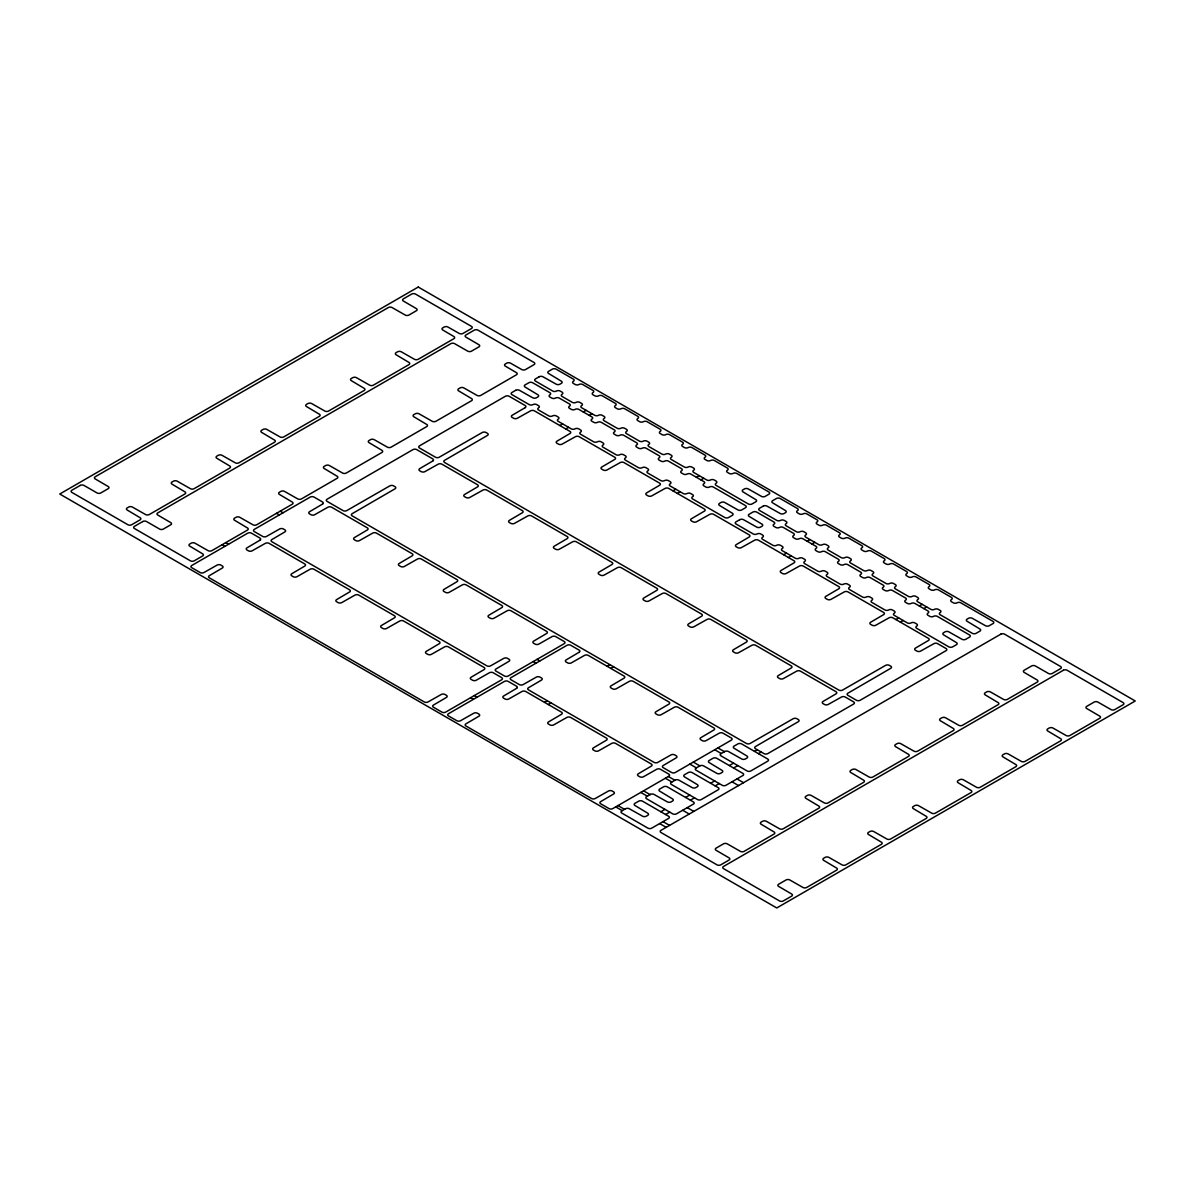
<?xml version="1.0" encoding="UTF-8"?>
<svg xmlns="http://www.w3.org/2000/svg" width="1195" height="1195" viewBox="0 0 1195 1195"><rect width="100%" height="100%" fill="white"/><g stroke="black" fill="none" stroke-linecap="round" stroke-linejoin="round"><path stroke-width="1.5" d="M559.813 425.525L562.621 423.896M583.279 411.961L586.118 410.333M565.773 428.96L568.596 427.332M589.255 415.412L592.078 413.769M672.949 490.846L675.772 489.218M696.431 477.283L699.254 475.655M677.431 493.43L680.239 491.802M700.897 479.867L703.736 478.239M783.621 554.734L786.444 553.106M807.103 541.186L809.941 539.557M788.461 557.527L791.284 555.899M811.943 543.979L814.766 542.336M544.532 702.376L547.325 700.763M607.075 666.257L609.883 664.644M548.266 704.527L551.059 702.914M610.809 668.423L613.618 666.795M895.877 619.548L898.685 617.92M919.343 605.985L922.181 604.356M900.358 622.132L903.181 620.504M923.84 608.584L926.663 606.94M699.837 765.875L696.073 768.056A2.644 1.524 0 0 0 696.073 770.207L722.213 785.294A2.644 1.524 0 0 0 725.948 785.294L742.872 775.525A2.644 1.524 0 0 0 742.872 773.374L716.731 758.287A2.644 1.524 0 0 0 712.997 758.287L709.218 760.453A2.644 1.524 0 0 0 709.173 762.589L722.049 770.357A2.644 1.524 0 0 1 722.004 772.478L720.54 773.329A2.644 1.524 0 0 1 716.836 773.344L703.541 765.861A2.644 1.524 0 0 0 699.837 765.875L693.309 762.096M729.428 765.502L733.551 763.127M754.538 751.401L757.346 749.773M733.67 767.967L737.793 765.577M758.452 753.657L761.26 752.043M660.835 811.749L664.958 809.374M685.616 797.438L689.739 795.063M710.607 783.263L714.744 780.888M665.6 814.512L669.738 812.122M690.381 800.202L694.519 797.812M715.163 785.892L719.3 783.517M717.896 747.906L724.439 751.67M714.715 749.743L721.257 753.507M280.257 511.161L283.066 512.774M537.003 659.386L539.796 660.999M736.986 778.916L743.529 782.695M276.523 513.312L279.331 514.926M533.269 661.537L536.062 663.15M732.012 781.799L738.555 785.563M689.844 764.098L696.371 767.877M668.378 776.496L674.906 780.275M665.376 778.229L671.904 782.008M687.259 807.641L693.787 811.405M225.75 542.62L228.559 544.233M682.689 810.27L689.231 814.049M222.016 544.771L224.824 546.399M643.552 790.821L650.08 794.6M474.31 695.565L477.119 697.193M640.789 792.419L647.332 796.199M470.576 697.731L473.384 699.344M663.031 821.622L669.558 825.401M659.64 823.579L666.183 827.343M618.009 805.579L624.537 809.344M615.724 806.894L622.266 810.658M259.942 540.2L246.962 547.848A2.644 1.524 0 0 0 246.992 549.984L248.411 550.82A2.644 1.524 0 0 0 252.13 550.82L265.365 543.337A2.644 1.524 0 0 1 269.069 543.337L304.755 563.935A2.644 1.524 0 0 1 304.77 566.086L291.789 573.719A2.644 1.524 0 0 0 291.804 575.87L293.238 576.692A2.644 1.524 0 0 0 296.957 576.707L310.177 569.208A2.644 1.524 0 0 1 313.897 569.223L349.582 589.822A2.644 1.524 0 0 1 349.597 591.958L336.617 599.606A2.644 1.524 0 0 0 336.632 601.742L338.051 602.579A2.644 1.524 0 0 0 341.77 602.579L355.005 595.095A2.644 1.524 0 0 1 358.724 595.095L394.41 615.694A2.644 1.524 0 0 1 394.425 617.845L381.444 625.478A2.644 1.524 0 0 0 381.459 627.629L382.878 628.451A2.644 1.524 0 0 0 386.597 628.465L399.832 620.967A2.644 1.524 0 0 1 403.552 620.982L439.222 641.581A2.644 1.524 0 0 1 439.252 643.717L426.257 651.365A2.644 1.524 0 0 0 426.286 653.501L427.705 654.337A2.644 1.524 0 0 0 431.425 654.337L444.659 646.839A2.644 1.524 0 0 1 448.364 646.853L484.05 667.452A2.644 1.524 0 0 1 484.065 669.603L471.084 677.236A2.644 1.524 0 0 0 471.099 679.387L472.533 680.209A2.644 1.524 0 0 0 476.252 680.224L489.472 672.725A2.644 1.524 0 0 1 493.191 672.74L501.661 677.625A2.644 1.524 0 0 1 501.661 679.776L445.645 712.115A2.644 1.524 0 0 1 441.911 712.115L433.441 707.231A2.644 1.524 0 0 1 433.427 705.08L446.407 697.447A2.644 1.524 0 0 0 446.392 695.296L444.958 694.474A2.644 1.524 0 0 0 441.254 694.474L428.019 701.958A2.644 1.524 0 0 1 424.3 701.958L209.319 577.842A2.644 1.524 0 0 1 209.304 575.691L222.285 568.058A2.644 1.524 0 0 0 222.27 565.907L220.851 565.086A2.644 1.524 0 0 0 217.132 565.071L203.897 572.569A2.644 1.524 0 0 1 200.177 572.554L191.708 567.67A2.644 1.524 0 0 1 191.708 565.519L247.724 533.164A2.644 1.524 0 0 1 251.458 533.164L259.927 538.064A2.644 1.524 0 0 1 259.942 540.2M322.501 504.096L309.52 511.729A2.644 1.524 0 0 0 309.535 513.88L310.954 514.701A2.644 1.524 0 0 0 314.673 514.716L327.908 507.218A2.644 1.524 0 0 1 331.627 507.233L367.298 527.832A2.644 1.524 0 0 1 367.328 529.968L354.347 537.616A2.644 1.524 0 0 0 354.362 539.752L355.781 540.573A2.644 1.524 0 0 0 359.501 540.588L372.735 533.089A2.644 1.524 0 0 1 376.455 533.104L412.126 553.703A2.644 1.524 0 0 1 412.141 555.854L399.16 563.487A2.644 1.524 0 0 0 399.19 565.638L400.609 566.46A2.644 1.524 0 0 0 404.328 566.475L417.563 558.976A2.644 1.524 0 0 1 421.267 558.991L456.953 579.59A2.644 1.524 0 0 1 456.968 581.726L443.987 589.374A2.644 1.524 0 0 0 444.002 591.51L445.436 592.332A2.644 1.524 0 0 0 449.156 592.347L462.375 584.848A2.644 1.524 0 0 1 466.095 584.863L501.781 605.462A2.644 1.524 0 0 1 501.795 607.613L488.815 615.246A2.644 1.524 0 0 0 488.83 617.397L490.264 618.218A2.644 1.524 0 0 0 493.968 618.233L507.203 610.735A2.644 1.524 0 0 1 510.922 610.75L546.608 631.348A2.644 1.524 0 0 1 546.623 633.484L533.642 641.132A2.644 1.524 0 0 0 533.657 643.268L535.076 644.09A2.644 1.524 0 0 0 538.796 644.105L552.03 636.606A2.644 1.524 0 0 1 555.75 636.621L564.219 641.506A2.644 1.524 0 0 1 564.219 643.672L508.204 676.011A2.644 1.524 0 0 1 504.469 676.011L496 671.112A2.644 1.524 0 0 1 495.985 668.976L508.965 661.328A2.644 1.524 0 0 0 508.936 659.192L507.516 658.37A2.644 1.524 0 0 0 503.797 658.355L490.562 665.854A2.644 1.524 0 0 1 486.858 665.839L271.877 541.723A2.644 1.524 0 0 1 271.863 539.572L284.843 531.939A2.644 1.524 0 0 0 284.813 529.788L283.394 528.967A2.644 1.524 0 0 0 279.675 528.967L266.44 536.45A2.644 1.524 0 0 1 262.736 536.45L254.266 531.551A2.644 1.524 0 0 1 254.266 529.4L310.282 497.06A2.644 1.524 0 0 1 314.016 497.06L322.486 501.945A2.644 1.524 0 0 1 322.501 504.096M516.584 688.365L503.603 696.013A2.644 1.524 0 0 0 503.618 698.149L505.037 698.985A2.644 1.524 0 0 0 508.756 698.985L521.991 691.487A2.644 1.524 0 0 1 525.71 691.502L561.471 712.145A2.644 1.524 0 0 1 561.486 714.296L548.505 721.929A2.644 1.524 0 0 0 548.52 724.08L549.939 724.902A2.644 1.524 0 0 0 553.658 724.917L566.893 717.418A2.644 1.524 0 0 1 570.612 717.433L606.373 738.077A2.644 1.524 0 0 1 606.388 740.228L593.407 747.861A2.644 1.524 0 0 0 593.422 750.012L594.841 750.833A2.644 1.524 0 0 0 598.561 750.833L611.795 743.35A2.644 1.524 0 0 1 615.515 743.35L651.275 763.993A2.644 1.524 0 0 1 651.29 766.144L638.309 773.777A2.644 1.524 0 0 0 638.324 775.928L639.758 776.75A2.644 1.524 0 0 0 643.463 776.765L656.697 769.266A2.644 1.524 0 0 1 660.417 769.281L668.782 774.106A2.644 1.524 0 0 1 668.782 776.257L612.766 808.597A2.644 1.524 0 0 1 609.032 808.597L600.667 803.772A2.644 1.524 0 0 1 600.652 801.636L613.632 793.988A2.644 1.524 0 0 0 613.618 791.852L612.184 791.015A2.644 1.524 0 0 0 608.464 791.015L595.244 798.514A2.644 1.524 0 0 1 591.525 798.499L465.96 726.007A2.644 1.524 0 0 1 465.93 723.856L478.911 716.223A2.644 1.524 0 0 0 478.896 714.072L477.477 713.251A2.644 1.524 0 0 0 473.758 713.236L460.523 720.734A2.644 1.524 0 0 1 456.804 720.719L448.454 715.895A2.644 1.524 0 0 1 448.454 713.744L504.469 681.404A2.644 1.524 0 0 1 508.204 681.404L516.554 686.229A2.644 1.524 0 0 1 516.584 688.365M579.127 652.261L566.146 659.894A2.644 1.524 0 0 0 566.161 662.045L567.595 662.866A2.644 1.524 0 0 0 571.315 662.881L584.534 655.383A2.644 1.524 0 0 1 588.254 655.398L624.014 676.041A2.644 1.524 0 0 1 624.029 678.177L611.048 685.825A2.644 1.524 0 0 0 611.063 687.962L612.497 688.783A2.644 1.524 0 0 0 616.217 688.798L629.436 681.299A2.644 1.524 0 0 1 633.156 681.314L668.916 701.958A2.644 1.524 0 0 1 668.931 704.109L655.95 711.742A2.644 1.524 0 0 0 655.98 713.893L657.399 714.715A2.644 1.524 0 0 0 661.119 714.73L674.353 707.231A2.644 1.524 0 0 1 678.058 707.246L713.818 727.889A2.644 1.524 0 0 1 713.833 730.025L700.853 737.673A2.644 1.524 0 0 0 700.882 739.81L702.302 740.646A2.644 1.524 0 0 0 706.021 740.646L719.256 733.162A2.644 1.524 0 0 1 722.96 733.162L731.325 737.987A2.644 1.524 0 0 1 731.325 740.153L675.309 772.493A2.644 1.524 0 0 1 671.575 772.493L663.21 767.668A2.644 1.524 0 0 1 663.195 765.517L676.176 757.884A2.644 1.524 0 0 0 676.161 755.733L674.742 754.911A2.644 1.524 0 0 0 671.022 754.896L657.788 762.395A2.644 1.524 0 0 1 654.068 762.38L528.504 689.888A2.644 1.524 0 0 1 528.489 687.737L541.469 680.104A2.644 1.524 0 0 0 541.454 677.953L540.02 677.132A2.644 1.524 0 0 0 536.316 677.117L523.081 684.615A2.644 1.524 0 0 1 519.362 684.615L510.997 679.776A2.644 1.524 0 0 1 510.997 677.625L567.013 645.285A2.644 1.524 0 0 1 570.747 645.285L579.112 650.11A2.644 1.524 0 0 1 579.127 652.261M432.739 461.016L419.729 468.634A2.644 1.524 0 0 0 419.744 470.785L421.178 471.607A2.644 1.524 0 0 0 424.882 471.637L438.221 464.168A2.644 1.524 0 0 1 441.926 464.183L477.522 484.737A2.644 1.524 0 0 1 477.537 486.888L464.541 494.506A2.644 1.524 0 0 0 464.556 496.657L465.99 497.478A2.644 1.524 0 0 0 469.695 497.493L483.034 490.04A2.644 1.524 0 0 1 486.738 490.055L522.334 510.609A2.644 1.524 0 0 1 522.349 512.76L509.354 520.378A2.644 1.524 0 0 0 509.369 522.529L510.803 523.35A2.644 1.524 0 0 0 514.507 523.365L527.846 515.911A2.644 1.524 0 0 1 531.551 515.926L567.147 536.48A2.644 1.524 0 0 1 567.162 538.631L554.166 546.249A2.644 1.524 0 0 0 554.181 548.4L555.615 549.222A2.644 1.524 0 0 0 559.32 549.237L572.659 541.783A2.644 1.524 0 0 1 576.363 541.798L611.959 562.352A2.644 1.524 0 0 1 611.974 564.503L598.979 572.121A2.644 1.524 0 0 0 598.994 574.272L600.413 575.094A2.644 1.524 0 0 0 604.117 575.109L617.457 567.655A2.644 1.524 0 0 1 621.161 567.67L656.772 588.224A2.644 1.524 0 0 1 656.787 590.375L643.776 597.993A2.644 1.524 0 0 0 643.791 600.144L645.225 600.965A2.644 1.524 0 0 0 648.93 600.98L662.269 593.527A2.644 1.524 0 0 1 665.973 593.542L701.584 614.096A2.644 1.524 0 0 1 701.584 616.247L688.589 623.865A2.644 1.524 0 0 0 688.604 626.016L690.038 626.837A2.644 1.524 0 0 0 693.742 626.852L707.082 619.398A2.644 1.524 0 0 1 710.786 619.413L746.382 639.967A2.644 1.524 0 0 1 746.397 642.118L733.401 649.736A2.644 1.524 0 0 0 733.416 651.872L734.85 652.709A2.644 1.524 0 0 0 738.555 652.724L751.894 645.27A2.644 1.524 0 0 1 755.598 645.285L791.195 665.839A2.644 1.524 0 0 1 791.209 667.99L778.214 675.608A2.644 1.524 0 0 0 778.229 677.744L779.663 678.581A2.644 1.524 0 0 0 783.367 678.596L796.707 671.142A2.644 1.524 0 0 1 800.411 671.157L836.007 691.711A2.644 1.524 0 0 1 836.022 693.847L823.026 701.48A2.644 1.524 0 0 0 823.041 703.616L824.475 704.452A2.644 1.524 0 0 0 828.18 704.467L841.519 696.999A2.644 1.524 0 0 1 845.223 697.029L853.633 701.883A2.644 1.524 0 0 1 853.633 704.034L767.743 753.627A2.644 1.524 0 0 1 764.008 753.627L755.479 748.712A2.644 1.524 0 0 1 755.479 746.546L798.32 721.69A2.644 1.524 0 0 0 798.32 719.539L796.916 718.718A2.644 1.524 0 0 0 793.181 718.718L750.116 743.454A2.644 1.524 0 0 1 746.382 743.454L352.152 515.852A2.644 1.524 0 0 1 352.152 513.686L394.992 488.83A2.644 1.524 0 0 0 394.977 486.679L393.588 485.857A2.644 1.524 0 0 0 389.854 485.857L346.774 510.594A2.644 1.524 0 0 1 343.055 510.594L327.086 501.377A2.644 1.524 0 0 1 327.086 499.211L412.977 449.619A2.644 1.524 0 0 1 416.711 449.619L432.724 458.865A2.644 1.524 0 0 1 432.739 461.016M525.158 407.659L512.162 415.277A2.644 1.524 0 0 0 512.177 417.428L513.611 418.25A2.644 1.524 0 0 0 517.315 418.265L530.655 410.811A2.644 1.524 0 0 1 534.359 410.826L569.955 431.38A2.644 1.524 0 0 1 569.97 433.531L556.975 441.149A2.644 1.524 0 0 0 556.989 443.3L558.423 444.122A2.644 1.524 0 0 0 562.113 444.137L575.452 436.683A2.644 1.524 0 0 1 579.157 436.698L614.768 457.252A2.644 1.524 0 0 1 614.783 459.403L601.772 467.021A2.644 1.524 0 0 0 601.787 469.172L603.221 469.993A2.644 1.524 0 0 0 606.926 470.008L620.265 462.555A2.644 1.524 0 0 1 623.969 462.57L659.58 483.124A2.644 1.524 0 0 1 659.595 485.275L646.585 492.893A2.644 1.524 0 0 0 646.6 495.029L648.034 495.865A2.644 1.524 0 0 0 651.738 495.88L665.077 488.426A2.644 1.524 0 0 1 668.782 488.441L704.378 508.995A2.644 1.524 0 0 1 704.393 511.146L691.397 518.764A2.644 1.524 0 0 0 691.412 520.9L692.846 521.737A2.644 1.524 0 0 0 696.551 521.752L709.89 514.298A2.644 1.524 0 0 1 713.594 514.313L749.19 534.867A2.644 1.524 0 0 1 749.205 537.003L736.21 544.636A2.644 1.524 0 0 0 736.225 546.772L737.659 547.609A2.644 1.524 0 0 0 741.363 547.624L754.702 540.155A2.644 1.524 0 0 1 758.407 540.185L794.003 560.739A2.644 1.524 0 0 1 794.018 562.875L781.022 570.493A2.644 1.524 0 0 0 781.037 572.644L782.471 573.481A2.644 1.524 0 0 0 786.176 573.495L799.515 566.027A2.644 1.524 0 0 1 803.219 566.057L838.815 586.611A2.644 1.524 0 0 1 838.83 588.747L825.835 596.365A2.644 1.524 0 0 0 825.835 598.516L827.269 599.352A2.644 1.524 0 0 0 830.973 599.367L844.312 591.898A2.644 1.524 0 0 1 848.017 591.913L883.628 612.467A2.644 1.524 0 0 1 883.643 614.618L870.632 622.236A2.644 1.524 0 0 0 870.647 624.387L872.081 625.209A2.644 1.524 0 0 0 875.786 625.239L889.125 617.77A2.644 1.524 0 0 1 892.829 617.785L928.425 638.339A2.644 1.524 0 0 1 928.44 640.49L915.445 648.108A2.644 1.524 0 0 0 915.46 650.259L916.894 651.081A2.644 1.524 0 0 0 920.598 651.111L933.937 643.642A2.644 1.524 0 0 1 937.642 643.657L946.052 648.512A2.644 1.524 0 0 1 946.052 650.678L860.161 700.27A2.644 1.524 0 0 1 856.427 700.27L847.912 695.341A2.644 1.524 0 0 1 847.912 693.19L890.738 668.319A2.644 1.524 0 0 0 890.738 666.168L889.334 665.361A2.644 1.524 0 0 0 885.614 665.361L842.535 690.098A2.644 1.524 0 0 1 838.815 690.083L444.585 462.48A2.644 1.524 0 0 1 444.57 460.329L487.411 435.458A2.644 1.524 0 0 0 487.411 433.307L486.007 432.5A2.644 1.524 0 0 0 482.272 432.5L439.207 457.237A2.644 1.524 0 0 1 435.473 457.222L419.505 448.005A2.644 1.524 0 0 1 419.505 445.854L505.395 396.262A2.644 1.524 0 0 1 509.13 396.262L525.143 405.508A2.644 1.524 0 0 1 525.158 407.659M418.25 287.039L59.75 494.013L776.75 907.961L1135.25 700.987L418.25 287.039M80.229 485.424L71.879 490.234A2.644 1.524 0 0 0 71.879 492.4L127.895 524.739A2.644 1.524 0 0 0 131.629 524.739L140.084 519.855A2.644 1.524 0 0 0 140.114 517.719L127.193 510.026A2.644 1.524 0 0 1 127.223 507.875L128.657 507.053A2.644 1.524 0 0 1 132.376 507.038L145.566 514.552A2.644 1.524 0 0 0 149.285 514.537L184.896 493.983A2.644 1.524 0 0 0 184.926 491.847L172.005 484.139A2.644 1.524 0 0 1 172.035 482.003L173.469 481.182A2.644 1.524 0 0 1 177.189 481.167L190.393 488.68A2.644 1.524 0 0 0 194.113 488.665L229.709 468.111A2.644 1.524 0 0 0 229.739 465.975L216.818 458.268A2.644 1.524 0 0 1 216.848 456.132L218.282 455.31A2.644 1.524 0 0 1 222.001 455.295L235.206 462.794A2.644 1.524 0 0 0 238.925 462.794L274.536 442.24A2.644 1.524 0 0 0 274.566 440.089L261.645 432.396A2.644 1.524 0 0 1 261.675 430.26L263.109 429.423A2.644 1.524 0 0 1 266.829 429.423L280.018 436.922A2.644 1.524 0 0 0 283.738 436.922L319.349 416.353A2.644 1.524 0 0 0 319.379 414.217L306.458 406.524A2.644 1.524 0 0 1 306.488 404.373L307.922 403.552A2.644 1.524 0 0 1 311.641 403.552L324.846 411.05A2.644 1.524 0 0 0 328.565 411.035L364.161 390.481A2.644 1.524 0 0 0 364.191 388.345L351.27 380.637A2.644 1.524 0 0 1 351.3 378.501L352.734 377.68A2.644 1.524 0 0 1 356.454 377.665L369.658 385.178A2.644 1.524 0 0 0 373.378 385.163L408.989 364.609A2.644 1.524 0 0 0 409.019 362.473L396.098 354.766A2.644 1.524 0 0 1 396.128 352.63L397.562 351.808A2.644 1.524 0 0 1 401.281 351.793L414.471 359.307A2.644 1.524 0 0 0 418.19 359.292L453.876 338.693A2.644 1.524 0 0 0 453.906 336.542L442.762 329.999A2.644 1.524 0 0 1 442.777 327.848L444.196 327.027A2.644 1.524 0 0 1 447.916 327.027L459.238 333.45A2.644 1.524 0 0 0 462.958 333.45L471.472 328.535A2.644 1.524 0 0 0 471.472 326.384L415.442 294.045A2.644 1.524 0 0 0 411.722 294.045L403.357 298.87A2.644 1.524 0 0 0 403.357 301.02L416.368 308.609A2.644 1.524 0 0 1 416.353 310.76L408.944 315.047A2.644 1.524 0 0 1 405.21 315.047L392.05 307.533A2.644 1.524 0 0 0 388.33 307.548L95.212 476.775A2.644 1.524 0 0 0 95.197 478.926L108.222 486.529A2.644 1.524 0 0 1 108.207 488.68L100.798 492.952A2.644 1.524 0 0 1 97.064 492.952L83.964 485.424A2.644 1.524 0 0 0 80.229 485.424M142.788 521.528L134.438 526.353A2.644 1.524 0 0 0 134.438 528.504L190.453 560.843A2.644 1.524 0 0 0 194.188 560.843L202.627 555.974A2.644 1.524 0 0 0 202.657 553.838L189.736 546.13A2.644 1.524 0 0 1 189.766 543.994L191.2 543.172A2.644 1.524 0 0 1 194.919 543.157L208.124 550.671A2.644 1.524 0 0 0 211.844 550.656L247.455 530.102A2.644 1.524 0 0 0 247.484 527.966L234.564 520.258A2.644 1.524 0 0 1 234.593 518.122L236.027 517.286A2.644 1.524 0 0 1 239.747 517.286L252.937 524.784A2.644 1.524 0 0 0 256.656 524.784L292.267 504.215A2.644 1.524 0 0 0 292.297 502.079L279.376 494.386A2.644 1.524 0 0 1 279.406 492.25L280.84 491.414A2.644 1.524 0 0 1 284.559 491.414L297.749 498.912A2.644 1.524 0 0 0 301.469 498.912L337.08 478.344A2.644 1.524 0 0 0 337.109 476.207L324.189 468.515A2.644 1.524 0 0 1 324.218 466.364L325.652 465.542A2.644 1.524 0 0 1 329.372 465.527L342.577 473.041A2.644 1.524 0 0 0 346.296 473.026L381.907 452.472A2.644 1.524 0 0 0 381.937 450.336L369.016 442.628A2.644 1.524 0 0 1 369.046 440.492L370.48 439.67A2.644 1.524 0 0 1 374.199 439.655L387.389 447.169A2.644 1.524 0 0 0 391.109 447.154L426.72 426.6A2.644 1.524 0 0 0 426.749 424.464L413.829 416.756A2.644 1.524 0 0 1 413.858 414.62L415.292 413.799A2.644 1.524 0 0 1 419.012 413.784L432.202 421.282A2.644 1.524 0 0 0 435.921 421.282L471.532 400.728A2.644 1.524 0 0 0 471.562 398.577L458.641 390.885A2.644 1.524 0 0 1 458.671 388.748L460.105 387.912A2.644 1.524 0 0 1 463.824 387.912L477.029 395.411A2.644 1.524 0 0 0 480.748 395.411L516.434 374.797A2.644 1.524 0 0 0 516.449 372.661L505.306 366.118A2.644 1.524 0 0 1 505.321 363.967L506.74 363.146A2.644 1.524 0 0 1 510.459 363.131L521.797 369.569A2.644 1.524 0 0 0 525.516 369.554L534.016 364.654A2.644 1.524 0 0 0 534.016 362.488L478 330.149A2.644 1.524 0 0 0 474.266 330.149L465.916 334.973A2.644 1.524 0 0 0 465.901 337.124L478.926 344.728A2.644 1.524 0 0 1 478.911 346.879L471.487 351.166A2.644 1.524 0 0 1 467.768 351.166L454.608 343.652A2.644 1.524 0 0 0 450.873 343.652L157.77 512.879A2.644 1.524 0 0 0 157.755 515.03L170.765 522.633A2.644 1.524 0 0 1 170.751 524.784L163.342 529.071A2.644 1.524 0 0 1 159.607 529.071L146.522 521.528A2.644 1.524 0 0 0 142.788 521.528M515.717 390.302L511.953 392.483A2.644 1.524 0 0 0 511.953 394.634L529.221 404.612A2.644 1.524 0 0 0 532.955 404.612A2.644 1.524 0 0 1 536.689 404.612L538.557 405.688A2.644 1.524 0 0 1 538.557 407.839A2.644 1.524 0 0 0 538.557 410.005L548.834 415.92A2.644 1.524 0 0 0 552.568 415.92A2.644 1.524 0 0 1 556.302 415.92L558.17 417.01A2.644 1.524 0 0 1 558.17 419.161A2.644 1.524 0 0 0 558.17 421.312L571.24 428.856A2.644 1.524 0 0 0 574.974 428.856A2.644 1.524 0 0 1 578.709 428.856L580.576 429.946A2.644 1.524 0 0 1 580.576 432.097A2.644 1.524 0 0 0 580.576 434.248L593.646 441.791A2.644 1.524 0 0 0 597.38 441.791A2.644 1.524 0 0 1 601.115 441.791L602.982 442.882A2.644 1.524 0 0 1 602.982 445.033A2.644 1.524 0 0 0 602.982 447.184L616.037 454.727A2.644 1.524 0 0 0 619.772 454.727A2.644 1.524 0 0 1 623.506 454.727L625.373 455.803A2.644 1.524 0 0 1 625.373 457.954A2.644 1.524 0 0 0 625.373 460.12L638.444 467.663A2.644 1.524 0 0 0 642.178 467.663A2.644 1.524 0 0 1 645.912 467.663L647.78 468.739A2.644 1.524 0 0 1 647.78 470.89A2.644 1.524 0 0 0 647.78 473.056L660.85 480.599A2.644 1.524 0 0 0 664.584 480.599A2.644 1.524 0 0 1 668.319 480.599L670.186 481.675A2.644 1.524 0 0 1 670.186 483.826A2.644 1.524 0 0 0 670.186 485.992L683.256 493.535A2.644 1.524 0 0 0 686.991 493.535A2.644 1.524 0 0 1 690.725 493.535L692.592 494.611A2.644 1.524 0 0 1 692.592 496.761A2.644 1.524 0 0 0 692.592 498.927L724.812 517.525A2.644 1.524 0 0 0 728.547 517.525L732.326 515.344A2.644 1.524 0 0 0 732.356 513.223L719.495 505.455A2.644 1.524 0 0 1 719.539 503.319L720.988 502.483A2.644 1.524 0 0 1 724.708 502.468L738.002 509.951A2.644 1.524 0 0 0 741.707 509.936L745.471 507.755A2.644 1.524 0 0 0 745.471 505.604L713.236 486.992A2.644 1.524 0 0 0 709.501 486.992A2.644 1.524 0 0 1 705.767 486.992L703.9 485.917A2.644 1.524 0 0 1 703.9 483.766A2.644 1.524 0 0 0 703.9 481.615L690.829 474.056A2.644 1.524 0 0 0 687.095 474.056A2.644 1.524 0 0 1 683.361 474.056L681.494 472.981A2.644 1.524 0 0 1 681.494 470.83A2.644 1.524 0 0 0 681.494 468.679L668.423 461.121A2.644 1.524 0 0 0 664.689 461.121A2.644 1.524 0 0 1 660.954 461.121L659.087 460.045A2.644 1.524 0 0 1 659.087 457.894A2.644 1.524 0 0 0 659.087 455.728L646.017 448.185A2.644 1.524 0 0 0 642.283 448.185A2.644 1.524 0 0 1 638.548 448.185L636.681 447.109A2.644 1.524 0 0 1 636.681 444.958A2.644 1.524 0 0 0 636.681 442.792L623.641 435.264A2.644 1.524 0 0 0 619.906 435.264A2.644 1.524 0 0 1 616.172 435.264L614.305 434.188A2.644 1.524 0 0 1 614.305 432.022A2.644 1.524 0 0 0 614.305 429.871L601.234 422.328A2.644 1.524 0 0 0 597.5 422.328A2.644 1.524 0 0 1 593.766 422.328L591.898 421.252A2.644 1.524 0 0 1 591.898 419.087A2.644 1.524 0 0 0 591.898 416.935L578.828 409.392A2.644 1.524 0 0 0 575.094 409.392A2.644 1.524 0 0 1 571.359 409.392L569.492 408.317A2.644 1.524 0 0 1 569.492 406.151A2.644 1.524 0 0 0 569.492 404L559.215 398.069A2.644 1.524 0 0 0 555.481 398.069A2.644 1.524 0 0 1 551.746 398.069L549.879 396.994A2.644 1.524 0 0 1 549.879 394.843A2.644 1.524 0 0 0 549.879 392.677L532.611 382.714A2.644 1.524 0 0 0 528.877 382.714L525.098 384.895A2.644 1.524 0 0 0 525.053 387.016L537.929 394.783A2.644 1.524 0 0 1 537.884 396.919L536.435 397.756A2.644 1.524 0 0 1 532.716 397.771L519.422 390.302A2.644 1.524 0 0 0 515.717 390.302M539.199 376.754L535.435 378.92A2.644 1.524 0 0 0 535.435 381.071L552.717 391.049A2.644 1.524 0 0 0 556.452 391.049A2.644 1.524 0 0 1 560.186 391.049L562.053 392.124A2.644 1.524 0 0 1 562.053 394.275A2.644 1.524 0 0 0 562.053 396.441L572.315 402.371A2.644 1.524 0 0 0 576.05 402.371A2.644 1.524 0 0 1 579.784 402.371L581.651 403.447A2.644 1.524 0 0 1 581.651 405.598A2.644 1.524 0 0 0 581.651 407.749L594.722 415.307A2.644 1.524 0 0 0 598.456 415.307A2.644 1.524 0 0 1 602.19 415.307L604.058 416.383A2.644 1.524 0 0 1 604.058 418.534A2.644 1.524 0 0 0 604.058 420.685L617.128 428.243A2.644 1.524 0 0 0 620.862 428.243A2.644 1.524 0 0 1 624.597 428.243L626.464 429.319A2.644 1.524 0 0 1 626.464 431.47A2.644 1.524 0 0 0 626.464 433.621L639.519 441.164A2.644 1.524 0 0 0 643.254 441.164A2.644 1.524 0 0 1 646.988 441.164L648.855 442.24A2.644 1.524 0 0 1 648.855 444.391A2.644 1.524 0 0 0 648.855 446.557L661.925 454.1A2.644 1.524 0 0 0 665.66 454.1A2.644 1.524 0 0 1 669.394 454.1L671.261 455.175A2.644 1.524 0 0 1 671.261 457.327A2.644 1.524 0 0 0 671.261 459.492L684.332 467.036A2.644 1.524 0 0 0 688.066 467.036A2.644 1.524 0 0 1 691.8 467.036L693.668 468.111A2.644 1.524 0 0 1 693.668 470.262A2.644 1.524 0 0 0 693.668 472.428L706.738 479.972A2.644 1.524 0 0 0 710.472 479.972A2.644 1.524 0 0 1 714.207 479.972L716.074 481.047A2.644 1.524 0 0 1 716.074 483.213A2.644 1.524 0 0 0 716.074 485.364L748.294 503.961A2.644 1.524 0 0 0 752.028 503.961L755.808 501.795A2.644 1.524 0 0 0 755.852 499.659L742.991 491.892A2.644 1.524 0 0 1 743.021 489.771L744.485 488.919A2.644 1.524 0 0 1 748.189 488.904L761.484 496.388A2.644 1.524 0 0 0 765.203 496.373L768.953 494.192A2.644 1.524 0 0 0 768.953 492.041L736.732 473.429A2.644 1.524 0 0 0 732.998 473.429A2.644 1.524 0 0 1 729.264 473.429L727.396 472.354A2.644 1.524 0 0 1 727.396 470.203A2.644 1.524 0 0 0 727.396 468.052L714.326 460.493A2.644 1.524 0 0 0 710.592 460.493A2.644 1.524 0 0 1 706.857 460.493L704.99 459.418A2.644 1.524 0 0 1 704.99 457.267A2.644 1.524 0 0 0 704.99 455.116L691.92 447.557A2.644 1.524 0 0 0 688.186 447.557A2.644 1.524 0 0 1 684.451 447.557L682.584 446.482A2.644 1.524 0 0 1 682.584 444.331A2.644 1.524 0 0 0 682.584 442.18L669.514 434.621A2.644 1.524 0 0 0 665.779 434.621A2.644 1.524 0 0 1 662.045 434.621L660.178 433.546A2.644 1.524 0 0 1 660.178 431.395A2.644 1.524 0 0 0 660.178 429.244L647.122 421.701A2.644 1.524 0 0 0 643.388 421.701A2.644 1.524 0 0 1 639.654 421.701L637.786 420.625A2.644 1.524 0 0 1 637.786 418.474A2.644 1.524 0 0 0 637.786 416.308L624.716 408.765A2.644 1.524 0 0 0 620.982 408.765A2.644 1.524 0 0 1 617.247 408.765L615.38 407.689A2.644 1.524 0 0 1 615.38 405.538A2.644 1.524 0 0 0 615.38 403.372L602.31 395.829A2.644 1.524 0 0 0 598.576 395.829A2.644 1.524 0 0 1 594.841 395.829L592.974 394.753A2.644 1.524 0 0 1 592.974 392.602A2.644 1.524 0 0 0 592.974 390.436L582.712 384.506A2.644 1.524 0 0 0 578.977 384.506A2.644 1.524 0 0 1 575.243 384.506L573.376 383.431A2.644 1.524 0 0 1 573.376 381.28A2.644 1.524 0 0 0 573.376 379.114L556.093 369.15A2.644 1.524 0 0 0 552.359 369.15L548.595 371.331A2.644 1.524 0 0 0 548.55 373.467L561.411 381.22A2.644 1.524 0 0 1 561.366 383.356L559.917 384.192A2.644 1.524 0 0 1 556.213 384.207L542.903 376.739A2.644 1.524 0 0 0 539.199 376.754M739.78 519.676L736.015 521.842A2.644 1.524 0 0 0 736.015 523.993L753.283 533.971A2.644 1.524 0 0 0 757.018 533.971A2.644 1.524 0 0 1 760.752 533.971L762.619 535.046A2.644 1.524 0 0 1 762.619 537.197A2.644 1.524 0 0 0 762.619 539.363L772.896 545.293A2.644 1.524 0 0 0 776.63 545.293A2.644 1.524 0 0 1 780.365 545.293L782.232 546.369A2.644 1.524 0 0 1 782.232 548.52A2.644 1.524 0 0 0 782.232 550.671L795.302 558.229A2.644 1.524 0 0 0 799.037 558.229A2.644 1.524 0 0 1 802.771 558.229L804.638 559.305A2.644 1.524 0 0 1 804.638 561.456A2.644 1.524 0 0 0 804.638 563.607L817.709 571.165A2.644 1.524 0 0 0 821.443 571.165A2.644 1.524 0 0 1 825.177 571.165L827.045 572.241A2.644 1.524 0 0 1 827.045 574.392A2.644 1.524 0 0 0 827.045 576.543L840.1 584.086A2.644 1.524 0 0 0 843.834 584.086A2.644 1.524 0 0 1 847.569 584.086L849.436 585.162A2.644 1.524 0 0 1 849.436 587.328A2.644 1.524 0 0 0 849.436 589.479L862.506 597.022A2.644 1.524 0 0 0 866.241 597.022A2.644 1.524 0 0 1 869.975 597.022L871.842 598.097A2.644 1.524 0 0 1 871.842 600.263A2.644 1.524 0 0 0 871.842 602.414L884.912 609.958A2.644 1.524 0 0 0 888.647 609.958A2.644 1.524 0 0 1 892.381 609.958L894.248 611.033A2.644 1.524 0 0 1 894.248 613.199A2.644 1.524 0 0 0 894.248 615.35L907.319 622.894A2.644 1.524 0 0 0 911.053 622.894A2.644 1.524 0 0 1 914.787 622.894L916.655 623.969A2.644 1.524 0 0 1 916.655 626.135A2.644 1.524 0 0 0 916.655 628.286L948.875 646.883A2.644 1.524 0 0 0 952.609 646.883L956.388 644.717A2.644 1.524 0 0 0 956.418 642.581L943.557 634.814A2.644 1.524 0 0 1 943.602 632.693L945.051 631.841A2.644 1.524 0 0 1 948.77 631.826L962.065 639.31A2.644 1.524 0 0 0 965.769 639.295L969.533 637.114A2.644 1.524 0 0 0 969.533 634.963L937.298 616.366A2.644 1.524 0 0 0 933.564 616.366A2.644 1.524 0 0 1 929.829 616.366L927.962 615.276A2.644 1.524 0 0 1 927.962 613.125A2.644 1.524 0 0 0 927.962 610.974L914.892 603.43A2.644 1.524 0 0 0 911.158 603.43A2.644 1.524 0 0 1 907.423 603.43L905.556 602.34A2.644 1.524 0 0 1 905.556 600.189A2.644 1.524 0 0 0 905.556 598.038L892.486 590.494A2.644 1.524 0 0 0 888.751 590.494A2.644 1.524 0 0 1 885.017 590.494L883.15 589.404A2.644 1.524 0 0 1 883.15 587.253A2.644 1.524 0 0 0 883.15 585.102L870.079 577.543A2.644 1.524 0 0 0 866.345 577.543A2.644 1.524 0 0 1 862.611 577.543L860.744 576.468A2.644 1.524 0 0 1 860.744 574.317A2.644 1.524 0 0 0 860.744 572.166L847.703 564.623A2.644 1.524 0 0 0 843.969 564.623A2.644 1.524 0 0 1 840.234 564.623L838.367 563.547A2.644 1.524 0 0 1 838.367 561.396A2.644 1.524 0 0 0 838.367 559.23L825.297 551.687A2.644 1.524 0 0 0 821.562 551.687A2.644 1.524 0 0 1 817.828 551.687L815.961 550.611A2.644 1.524 0 0 1 815.961 548.46A2.644 1.524 0 0 0 815.961 546.294L802.891 538.751A2.644 1.524 0 0 0 799.156 538.751A2.644 1.524 0 0 1 795.422 538.751L793.555 537.675A2.644 1.524 0 0 1 793.555 535.524A2.644 1.524 0 0 0 793.555 533.358L783.278 527.428A2.644 1.524 0 0 0 779.543 527.428A2.644 1.524 0 0 1 775.809 527.428L773.942 526.353A2.644 1.524 0 0 1 773.942 524.202A2.644 1.524 0 0 0 773.942 522.036L756.674 512.072A2.644 1.524 0 0 0 752.94 512.072L749.16 514.253A2.644 1.524 0 0 0 749.116 516.389L761.992 524.142A2.644 1.524 0 0 1 761.947 526.278L760.498 527.114A2.644 1.524 0 0 1 756.779 527.129L743.484 519.661A2.644 1.524 0 0 0 739.78 519.676M763.261 506.112L759.497 508.278A2.644 1.524 0 0 0 759.497 510.429L776.78 520.408A2.644 1.524 0 0 0 780.514 520.408A2.644 1.524 0 0 1 784.249 520.408L786.116 521.483A2.644 1.524 0 0 1 786.116 523.634A2.644 1.524 0 0 0 786.116 525.8L796.378 531.73A2.644 1.524 0 0 0 800.112 531.73A2.644 1.524 0 0 1 803.847 531.73L805.714 532.806A2.644 1.524 0 0 1 805.714 534.957A2.644 1.524 0 0 0 805.714 537.123L818.784 544.666A2.644 1.524 0 0 0 822.518 544.666A2.644 1.524 0 0 1 826.253 544.666L828.12 545.742A2.644 1.524 0 0 1 828.12 547.893A2.644 1.524 0 0 0 828.12 550.058L841.19 557.602A2.644 1.524 0 0 0 844.925 557.602A2.644 1.524 0 0 1 848.659 557.602L850.526 558.677A2.644 1.524 0 0 1 850.526 560.828A2.644 1.524 0 0 0 850.526 562.994L863.582 570.523A2.644 1.524 0 0 0 867.316 570.523A2.644 1.524 0 0 1 871.05 570.523L872.918 571.598A2.644 1.524 0 0 1 872.918 573.764A2.644 1.524 0 0 0 872.918 575.915L885.988 583.459A2.644 1.524 0 0 0 889.722 583.459A2.644 1.524 0 0 1 893.457 583.459L895.324 584.534A2.644 1.524 0 0 1 895.324 586.7A2.644 1.524 0 0 0 895.324 588.851L908.394 596.395A2.644 1.524 0 0 0 912.129 596.395A2.644 1.524 0 0 1 915.863 596.395L917.73 597.47A2.644 1.524 0 0 1 917.73 599.636A2.644 1.524 0 0 0 917.73 601.787L930.8 609.331A2.644 1.524 0 0 0 934.535 609.331A2.644 1.524 0 0 1 938.269 609.331L940.136 610.406A2.644 1.524 0 0 1 940.136 612.572A2.644 1.524 0 0 0 940.136 614.723L972.357 633.335A2.644 1.524 0 0 0 976.091 633.335L979.87 631.154A2.644 1.524 0 0 0 979.915 629.018L967.054 621.251A2.644 1.524 0 0 1 967.084 619.13L968.547 618.293A2.644 1.524 0 0 1 972.252 618.278L985.546 625.747A2.644 1.524 0 0 0 989.266 625.732L993.015 623.566A2.644 1.524 0 0 0 993.015 621.4L960.795 602.803A2.644 1.524 0 0 0 957.061 602.803A2.644 1.524 0 0 1 953.326 602.803L951.459 601.712A2.644 1.524 0 0 1 951.459 599.561A2.644 1.524 0 0 0 951.459 597.41L938.389 589.867A2.644 1.524 0 0 0 934.654 589.867A2.644 1.524 0 0 1 930.92 589.867L929.053 588.777A2.644 1.524 0 0 1 929.053 586.625A2.644 1.524 0 0 0 929.053 584.474L915.982 576.931A2.644 1.524 0 0 0 912.248 576.931A2.644 1.524 0 0 1 908.514 576.931L906.646 575.841A2.644 1.524 0 0 1 906.646 573.69A2.644 1.524 0 0 0 906.646 571.539L893.576 563.995A2.644 1.524 0 0 0 889.842 563.995A2.644 1.524 0 0 1 886.107 563.995L884.24 562.905A2.644 1.524 0 0 1 884.24 560.754A2.644 1.524 0 0 0 884.24 558.603L871.185 551.059A2.644 1.524 0 0 0 867.451 551.059A2.644 1.524 0 0 1 863.716 551.059L861.849 549.984A2.644 1.524 0 0 1 861.849 547.833A2.644 1.524 0 0 0 861.849 545.667L848.779 538.123A2.644 1.524 0 0 0 845.044 538.123A2.644 1.524 0 0 1 841.31 538.123L839.443 537.048A2.644 1.524 0 0 1 839.443 534.897A2.644 1.524 0 0 0 839.443 532.731L826.372 525.188A2.644 1.524 0 0 0 822.638 525.188A2.644 1.524 0 0 1 818.904 525.188L817.036 524.112A2.644 1.524 0 0 1 817.036 521.961A2.644 1.524 0 0 0 817.036 519.795L806.774 513.865A2.644 1.524 0 0 0 803.04 513.865A2.644 1.524 0 0 1 799.306 513.865L797.438 512.789A2.644 1.524 0 0 1 797.438 510.638A2.644 1.524 0 0 0 797.438 508.487L780.156 498.509A2.644 1.524 0 0 0 776.421 498.509L772.657 500.69A2.644 1.524 0 0 0 772.612 502.826L785.473 510.579A2.644 1.524 0 0 1 785.429 512.715L783.98 513.551A2.644 1.524 0 0 1 780.275 513.566L766.966 506.097A2.644 1.524 0 0 0 763.261 506.112M625.582 808.746L621.818 810.927A2.644 1.524 0 0 0 621.818 813.078L647.959 828.165A2.644 1.524 0 0 0 651.693 828.165L668.617 818.396A2.644 1.524 0 0 0 668.617 816.245L642.477 801.158A2.644 1.524 0 0 0 638.742 801.158L634.963 803.324A2.644 1.524 0 0 0 634.918 805.46L647.78 813.227A2.644 1.524 0 0 1 647.75 815.348L646.286 816.2A2.644 1.524 0 0 1 642.581 816.215L629.287 808.731A2.644 1.524 0 0 0 625.582 808.746M650.364 794.436L646.6 796.617A2.644 1.524 0 0 0 646.6 798.768L672.74 813.855A2.644 1.524 0 0 0 676.475 813.855L693.399 804.086A2.644 1.524 0 0 0 693.399 801.935L667.258 786.848A2.644 1.524 0 0 0 663.524 786.848L659.745 789.029A2.644 1.524 0 0 0 659.7 791.15L672.561 798.917A2.644 1.524 0 0 1 672.531 801.053L671.067 801.89A2.644 1.524 0 0 1 667.363 801.905L654.068 794.436A2.644 1.524 0 0 0 650.364 794.436M675.145 780.141L671.381 782.307A2.644 1.524 0 0 0 671.381 784.458L697.521 799.56A2.644 1.524 0 0 0 701.256 799.56L718.18 789.79A2.644 1.524 0 0 0 718.18 787.624L692.039 772.538A2.644 1.524 0 0 0 688.305 772.538L684.526 774.718A2.644 1.524 0 0 0 684.481 776.855L697.342 784.607A2.644 1.524 0 0 1 697.312 786.743L695.848 787.58A2.644 1.524 0 0 1 692.144 787.595L678.85 780.126A2.644 1.524 0 0 0 675.145 780.141M724.708 751.521L720.943 753.686A2.644 1.524 0 0 0 720.943 755.852L747.084 770.939A2.644 1.524 0 0 0 750.818 770.939L767.743 761.17A2.644 1.524 0 0 0 767.743 759.019L741.602 743.917A2.644 1.524 0 0 0 737.868 743.917L734.088 746.098A2.644 1.524 0 0 0 734.044 748.234L746.905 755.987A2.644 1.524 0 0 1 746.875 758.123L745.411 758.959A2.644 1.524 0 0 1 741.707 758.974L728.412 751.506A2.644 1.524 0 0 0 724.708 751.521M1000.812 634.157L660.984 830.346A2.644 1.524 0 0 0 660.984 832.512L717 864.851A2.644 1.524 0 0 0 720.734 864.851L729.069 860.027A2.644 1.524 0 0 0 729.084 857.876L716.074 850.287A2.644 1.524 0 0 1 716.074 848.136L723.498 843.849A2.644 1.524 0 0 1 727.217 843.834L740.392 851.363A2.644 1.524 0 0 0 744.112 851.348L774.016 834.08A2.644 1.524 0 0 0 774.046 831.944L761.125 824.236A2.644 1.524 0 0 1 761.155 822.1L762.589 821.279A2.644 1.524 0 0 1 766.309 821.264L779.513 828.777A2.644 1.524 0 0 0 783.233 828.762L818.829 808.208A2.644 1.524 0 0 0 818.859 806.072L805.938 798.365A2.644 1.524 0 0 1 805.968 796.228L807.402 795.407A2.644 1.524 0 0 1 811.121 795.392L824.326 802.906A2.644 1.524 0 0 0 828.045 802.891L863.641 782.337A2.644 1.524 0 0 0 863.671 780.201L850.75 772.493A2.644 1.524 0 0 1 850.78 770.357L852.214 769.535A2.644 1.524 0 0 1 855.934 769.52L869.138 777.034A2.644 1.524 0 0 0 872.858 777.019L908.454 756.465A2.644 1.524 0 0 0 908.484 754.329L895.563 746.621A2.644 1.524 0 0 1 895.593 744.485L897.027 743.663A2.644 1.524 0 0 1 900.746 743.648L913.951 751.162A2.644 1.524 0 0 0 917.67 751.147L953.266 730.593A2.644 1.524 0 0 0 953.296 728.457L940.375 720.749A2.644 1.524 0 0 1 940.405 718.613L941.839 717.792A2.644 1.524 0 0 1 945.559 717.777L958.763 725.29A2.644 1.524 0 0 0 962.483 725.275L998.079 704.721A2.644 1.524 0 0 0 998.109 702.585L985.188 694.878A2.644 1.524 0 0 1 985.218 692.741L986.652 691.92A2.644 1.524 0 0 1 990.371 691.905L1003.576 699.419A2.644 1.524 0 0 0 1007.295 699.404L1037.17 682.151A2.644 1.524 0 0 0 1037.185 680L1024.16 672.397A2.644 1.524 0 0 1 1024.175 670.246L1031.599 665.973A2.644 1.524 0 0 1 1035.318 665.959L1048.478 673.472A2.644 1.524 0 0 0 1052.212 673.472L1060.562 668.647A2.644 1.524 0 0 0 1060.562 666.496L1004.547 634.157A2.644 1.524 0 0 0 1000.812 634.157M1063.371 670.261L723.528 866.465A2.644 1.524 0 0 0 723.528 868.616L779.543 900.955A2.644 1.524 0 0 0 783.278 900.955L791.628 896.145A2.644 1.524 0 0 0 791.643 893.994L778.617 886.391A2.644 1.524 0 0 1 778.632 884.24L786.056 879.953A2.644 1.524 0 0 1 789.775 879.953L802.935 887.467A2.644 1.524 0 0 0 806.655 887.467L836.575 870.199A2.644 1.524 0 0 0 836.605 868.063L823.684 860.355A2.644 1.524 0 0 1 823.714 858.219L825.147 857.383A2.644 1.524 0 0 1 828.867 857.383L842.057 864.881A2.644 1.524 0 0 0 845.776 864.881L881.387 844.327A2.644 1.524 0 0 0 881.417 842.191L868.496 834.483A2.644 1.524 0 0 1 868.526 832.347L869.96 831.511A2.644 1.524 0 0 1 873.679 831.511L886.869 839.009A2.644 1.524 0 0 0 890.589 839.009L926.2 818.455A2.644 1.524 0 0 0 926.23 816.319L913.309 808.612A2.644 1.524 0 0 1 913.339 806.476L914.772 805.639A2.644 1.524 0 0 1 918.492 805.639L931.682 813.138A2.644 1.524 0 0 0 935.401 813.138L971.012 792.584A2.644 1.524 0 0 0 971.042 790.433L958.121 782.74A2.644 1.524 0 0 1 958.151 780.604L959.585 779.767A2.644 1.524 0 0 1 963.304 779.767L976.494 787.266A2.644 1.524 0 0 0 980.214 787.266L1015.825 766.712A2.644 1.524 0 0 0 1015.855 764.561L1002.934 756.868A2.644 1.524 0 0 1 1002.964 754.732L1004.397 753.896A2.644 1.524 0 0 1 1008.117 753.896L1021.307 761.394A2.644 1.524 0 0 0 1025.026 761.394L1060.637 740.84A2.644 1.524 0 0 0 1060.667 738.689L1047.746 730.996A2.644 1.524 0 0 1 1047.776 728.86L1049.21 728.024A2.644 1.524 0 0 1 1052.929 728.024L1066.119 735.522A2.644 1.524 0 0 0 1069.839 735.522L1099.729 718.27A2.644 1.524 0 0 0 1099.729 716.119L1086.718 708.515A2.644 1.524 0 0 1 1086.733 706.364L1094.142 702.077A2.644 1.524 0 0 1 1097.876 702.077L1111.036 709.591A2.644 1.524 0 0 0 1114.756 709.591L1123.106 704.766A2.644 1.524 0 0 0 1123.106 702.6L1067.105 670.261A2.644 1.524 0 0 0 1063.371 670.261"/></g></svg>
